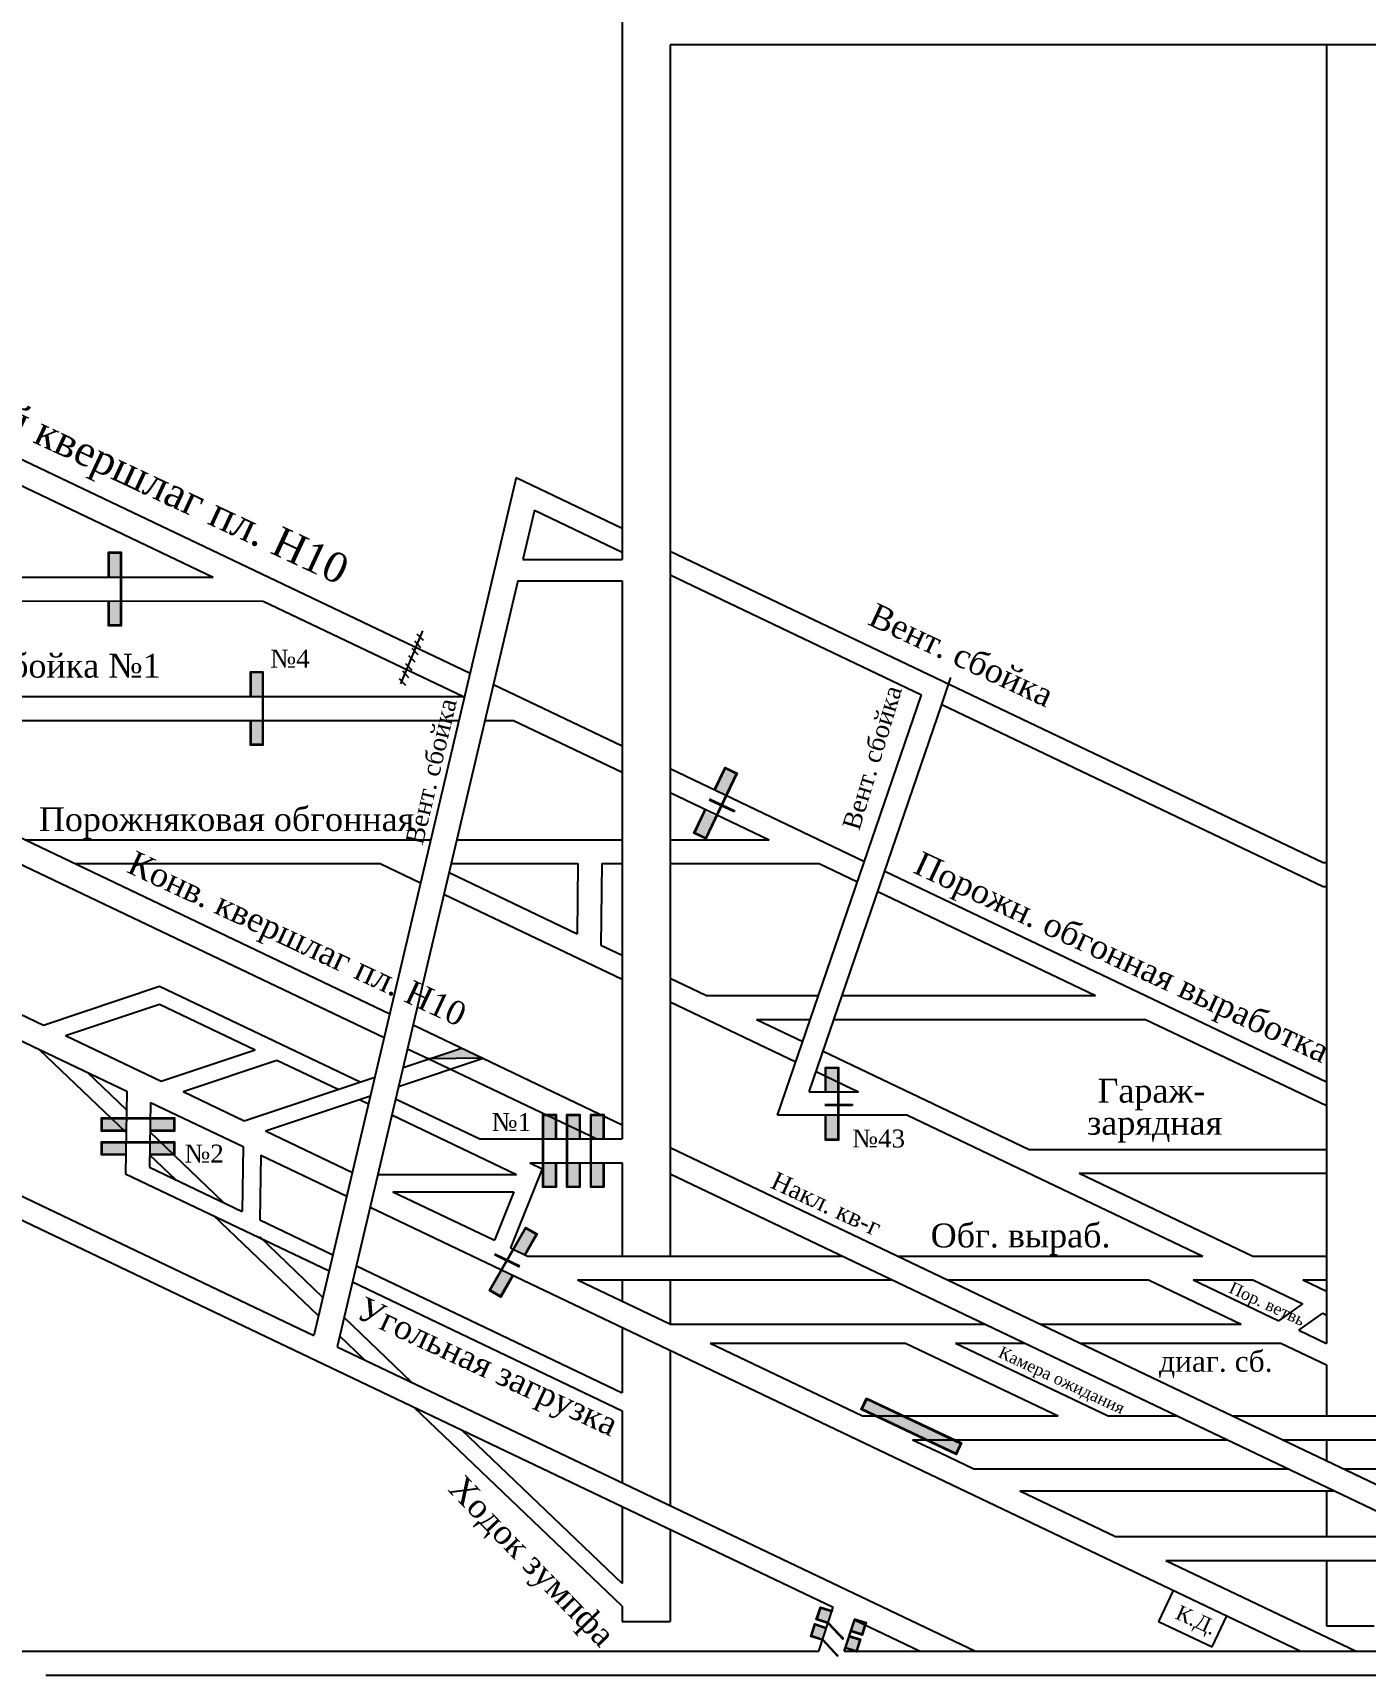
# Model space of a CAD drawing. Header units: millimetres. Extents: x -920 to 211, y -438 to 397.
# Drawn here: x -651.4 to -428.1, y -196.3 to 78.9 of the extents above; entities that cross this region are included whole.
import ezdxf

# ---------------------------------------------------------------- set-up
doc = ezdxf.new("R2010")
doc.units = ezdxf.units.MM
for name, color, linetype in [('Двери', 7, 'Continuous'), ('Номера перемычек', 7, 'Continuous'), ('Перемычки 01', 7, 'Continuous'), ('Условные обозначения', 7, 'Continuous')]:
    doc.layers.add(name, color=color, linetype=linetype)
doc.styles.get("Standard").update_dxf_attribs({"font": 'TIMES.TTF', "height": 10})

msp = doc.modelspace()

# ---------------------------------------------------------------- hatches: boundary and pattern name
for points in [[(-579.51, -91.21), (-584.97, -93.03), (-575.9, -92.93)], [(-573.95, -125.68), (-574.02, -125.81), (-571.93, -126.83), (-571.86, -126.7)], [(-569.81, -127.85), (-569.74, -127.72), (-571.77, -126.74), (-571.84, -126.87)]]:
    msp.add_hatch(color=256).paths.add_polyline_path(points)
h = msp.add_hatch(color=256)
h.paths.add_polyline_path([(-519.37, -184.88), (-520.05, -186.98), (-518.04, -187.63), (-518.01, -187.53), (-519.92, -186.91), (-519.31, -185.01), (-517.39, -185.63), (-517.36, -185.54)])
h.paths.add_polyline_path([(-518, -187.51), (-518.04, -187.63), (-515.6, -190.25), (-515.53, -190.17), (-515.84, -189.84)])
h.paths.add_polyline_path([(-514.36, -188.82), (-514.39, -188.92), (-512.38, -189.57), (-511.7, -187.48), (-513.71, -186.83), (-513.74, -186.92), (-511.83, -187.54), (-512.44, -189.44)])
h = msp.add_hatch(color=3)
h.paths.add_polyline_path([(-519.31, -185.01), (-519.92, -186.91), (-518.01, -187.53), (-517.39, -185.63)])
h.paths.add_polyline_path([(-513.74, -186.92), (-514.36, -188.82), (-512.44, -189.44), (-511.83, -187.54)])
h = msp.add_hatch(color=256)
h.paths.add_polyline_path([(-520.3, -187.7), (-520.97, -189.79), (-518.97, -190.44), (-518.94, -190.35), (-520.85, -189.73), (-520.23, -187.83), (-518.32, -188.45), (-518.29, -188.35)])
h.paths.add_polyline_path([(-518.93, -190.33), (-518.97, -190.44), (-516.53, -193.06), (-516.45, -192.99), (-516.76, -192.66)])
h.paths.add_polyline_path([(-515.28, -191.64), (-515.31, -191.73), (-513.3, -192.39), (-512.63, -190.29), (-514.63, -189.64), (-514.66, -189.74), (-512.75, -190.36), (-513.37, -192.26)])
h = msp.add_hatch(color=3)
h.paths.add_polyline_path([(-520.23, -187.83), (-520.85, -189.73), (-518.94, -190.35), (-518.32, -188.45)])
h.paths.add_polyline_path([(-514.66, -189.74), (-515.28, -191.64), (-513.37, -192.26), (-512.75, -190.36)])
at = {"layer": 'Двери'}
h = msp.add_hatch(color=256, dxfattribs=at)
h.paths.add_polyline_path([(-638.72, -12.29), (-638.72, -8.19), (-636.52, -8.19), (-636.52, -12.29), (-636.62, -12.29), (-636.62, -8.29), (-638.62, -8.29), (-638.62, -12.29)])
h.paths.add_polyline_path([(-636.62, -16.29), (-636.62, -12.29), (-636.52, -12.29), (-636.52, -16.29)])
h.paths.add_polyline_path([(-638.72, -20.39), (-638.72, -16.29), (-638.62, -16.29), (-638.62, -20.29), (-636.62, -20.29), (-636.62, -16.29), (-636.52, -16.29), (-636.52, -20.39)])
h = msp.add_hatch(color=3, dxfattribs=at)
h.paths.add_polyline_path([(-638.62, -8.29), (-636.62, -8.29), (-636.62, -12.29), (-638.62, -12.29)])
h.paths.add_polyline_path([(-636.62, -20.29), (-638.62, -20.29), (-638.62, -16.29), (-636.62, -16.29)])
h = msp.add_hatch(color=256, dxfattribs=at)
h.paths.add_polyline_path([(-614.93, -32.31), (-614.93, -28.21), (-612.73, -28.21), (-612.73, -32.31), (-612.83, -32.31), (-612.83, -28.31), (-614.83, -28.31), (-614.83, -32.31)])
h.paths.add_polyline_path([(-612.83, -36.31), (-612.83, -32.31), (-612.73, -32.31), (-612.73, -36.31)])
h.paths.add_polyline_path([(-614.93, -40.41), (-614.93, -36.31), (-614.83, -36.31), (-614.83, -40.31), (-612.83, -40.31), (-612.83, -36.31), (-612.73, -36.31), (-612.73, -40.41)])
h = msp.add_hatch(color=3, dxfattribs=at)
h.paths.add_polyline_path([(-614.83, -28.31), (-612.83, -28.31), (-612.83, -32.31), (-614.83, -32.31)])
h.paths.add_polyline_path([(-612.83, -40.31), (-614.83, -40.31), (-614.83, -36.31), (-612.83, -36.31)])
h = msp.add_hatch(color=256, dxfattribs=at)
h.paths.add_polyline_path([(-538.8, -51.51), (-540.56, -55.22), (-538.57, -56.16), (-536.81, -52.46), (-536.9, -52.41), (-538.62, -56.03), (-540.43, -55.17), (-538.71, -51.56)])
h.paths.add_polyline_path([(-535.19, -48.8), (-536.9, -52.41), (-536.81, -52.46), (-535.1, -48.84)])
h.paths.add_polyline_path([(-535.33, -44.2), (-537.09, -47.9), (-537, -47.94), (-535.28, -44.33), (-533.47, -45.19), (-535.19, -48.8), (-535.1, -48.84), (-533.34, -45.14)])
h = msp.add_hatch(color=3, dxfattribs=at)
h.paths.add_polyline_path([(-540.43, -55.17), (-538.62, -56.03), (-536.9, -52.41), (-538.71, -51.56)])
h.paths.add_polyline_path([(-533.47, -45.19), (-535.28, -44.33), (-537, -47.94), (-535.19, -48.8)])
h = msp.add_hatch(color=256, dxfattribs=at)
h.paths.add_polyline_path([(-537.95, -49.47), (-538.01, -49.6), (-536.02, -50.54), (-535.96, -50.41)])
h.paths.add_polyline_path([(-535.87, -50.46), (-535.93, -50.59), (-533.79, -51.6), (-533.73, -51.47)])
h = msp.add_hatch(color=256, dxfattribs=at)
h.paths.add_polyline_path([(-518.53, -102.55), (-518.53, -106.65), (-516.33, -106.65), (-516.33, -102.55), (-516.43, -102.55), (-516.43, -106.55), (-518.43, -106.55), (-518.43, -102.55)])
h.paths.add_polyline_path([(-516.43, -98.55), (-516.43, -102.55), (-516.33, -102.55), (-516.33, -98.55)])
h.paths.add_polyline_path([(-518.53, -94.45), (-518.53, -98.55), (-518.43, -98.55), (-518.43, -94.55), (-516.43, -94.55), (-516.43, -98.55), (-516.33, -98.55), (-516.33, -94.45)])
h = msp.add_hatch(color=3, dxfattribs=at)
h.paths.add_polyline_path([(-518.43, -106.55), (-516.43, -106.55), (-516.43, -102.55), (-518.43, -102.55)])
h.paths.add_polyline_path([(-516.43, -94.55), (-518.43, -94.55), (-518.43, -98.55), (-516.43, -98.55)])
h = msp.add_hatch(color=256, dxfattribs=at)
h.paths.add_polyline_path([(-631.73, -105.13), (-627.63, -105.13), (-627.63, -102.93), (-631.73, -102.93), (-631.73, -103.03), (-627.73, -103.03), (-627.73, -105.03), (-631.73, -105.03)])
h.paths.add_polyline_path([(-635.73, -103.03), (-631.73, -103.03), (-631.73, -102.93), (-635.73, -102.93)])
h.paths.add_polyline_path([(-639.83, -105.13), (-635.73, -105.13), (-635.73, -105.03), (-639.73, -105.03), (-639.73, -103.03), (-635.73, -103.03), (-635.73, -102.93), (-639.83, -102.93)])
h = msp.add_hatch(color=3, dxfattribs=at)
h.paths.add_polyline_path([(-627.73, -105.03), (-627.73, -103.03), (-631.73, -103.03), (-631.73, -105.03)])
h.paths.add_polyline_path([(-639.73, -103.03), (-639.73, -105.03), (-635.73, -105.03), (-635.73, -103.03)])
h = msp.add_hatch(color=256, dxfattribs=at)
h.paths.add_polyline_path([(-563.66, -106.45), (-563.66, -102.35), (-565.86, -102.35), (-565.86, -106.45), (-565.76, -106.45), (-565.76, -102.45), (-563.76, -102.45), (-563.76, -106.45)])
h.paths.add_polyline_path([(-565.76, -110.45), (-565.76, -106.45), (-565.86, -106.45), (-565.86, -110.45)])
h.paths.add_polyline_path([(-563.66, -114.55), (-563.66, -110.45), (-563.76, -110.45), (-563.76, -114.45), (-565.76, -114.45), (-565.76, -110.45), (-565.86, -110.45), (-565.86, -114.55)])
h = msp.add_hatch(color=3, dxfattribs=at)
h.paths.add_polyline_path([(-563.76, -102.45), (-565.76, -102.45), (-565.76, -106.45), (-563.76, -106.45)])
h.paths.add_polyline_path([(-565.76, -114.45), (-563.76, -114.45), (-563.76, -110.45), (-565.76, -110.45)])
h = msp.add_hatch(color=256, dxfattribs=at)
h.paths.add_polyline_path([(-559.66, -106.45), (-559.66, -102.35), (-561.86, -102.35), (-561.86, -106.45), (-561.76, -106.45), (-561.76, -102.45), (-559.76, -102.45), (-559.76, -106.45)])
h.paths.add_polyline_path([(-561.76, -110.45), (-561.76, -106.45), (-561.86, -106.45), (-561.86, -110.45)])
h.paths.add_polyline_path([(-559.66, -114.55), (-559.66, -110.45), (-559.76, -110.45), (-559.76, -114.45), (-561.76, -114.45), (-561.76, -110.45), (-561.86, -110.45), (-561.86, -114.55)])
h = msp.add_hatch(color=3, dxfattribs=at)
h.paths.add_polyline_path([(-559.76, -102.45), (-561.76, -102.45), (-561.76, -106.45), (-559.76, -106.45)])
h.paths.add_polyline_path([(-561.76, -114.45), (-559.76, -114.45), (-559.76, -110.45), (-561.76, -110.45)])
h = msp.add_hatch(color=256, dxfattribs=at)
h.paths.add_polyline_path([(-555.66, -106.45), (-555.66, -102.35), (-557.86, -102.35), (-557.86, -106.45), (-557.76, -106.45), (-557.76, -102.45), (-555.76, -102.45), (-555.76, -106.45)])
h.paths.add_polyline_path([(-557.76, -110.45), (-557.76, -106.45), (-557.86, -106.45), (-557.86, -110.45)])
h.paths.add_polyline_path([(-555.66, -114.55), (-555.66, -110.45), (-555.76, -110.45), (-555.76, -114.45), (-557.76, -114.45), (-557.76, -110.45), (-557.86, -110.45), (-557.86, -114.55)])
h = msp.add_hatch(color=3, dxfattribs=at)
h.paths.add_polyline_path([(-555.76, -102.45), (-557.76, -102.45), (-557.76, -106.45), (-555.76, -106.45)])
h.paths.add_polyline_path([(-557.76, -114.45), (-555.76, -114.45), (-555.76, -110.45), (-557.76, -110.45)])
h = msp.add_hatch(color=256, dxfattribs=at)
h.paths.add_polyline_path([(-631.73, -109.13), (-627.63, -109.13), (-627.63, -106.93), (-631.73, -106.93), (-631.73, -107.03), (-627.73, -107.03), (-627.73, -109.03), (-631.73, -109.03)])
h.paths.add_polyline_path([(-635.73, -107.03), (-631.73, -107.03), (-631.73, -106.93), (-635.73, -106.93)])
h.paths.add_polyline_path([(-639.83, -109.13), (-635.73, -109.13), (-635.73, -109.03), (-639.73, -109.03), (-639.73, -107.03), (-635.73, -107.03), (-635.73, -106.93), (-639.83, -106.93)])
h = msp.add_hatch(color=3, dxfattribs=at)
h.paths.add_polyline_path([(-627.73, -109.03), (-627.73, -107.03), (-631.73, -107.03), (-631.73, -109.03)])
h.paths.add_polyline_path([(-639.73, -107.03), (-639.73, -109.03), (-635.73, -109.03), (-635.73, -107.03)])
h = msp.add_hatch(color=256, dxfattribs=at)
h.paths.add_polyline_path([(-568.89, -125.92), (-566.85, -122.36), (-568.76, -121.26), (-570.8, -124.82), (-570.71, -124.87), (-568.72, -121.4), (-566.99, -122.4), (-568.98, -125.87)])
h.paths.add_polyline_path([(-572.71, -128.34), (-570.71, -124.87), (-570.8, -124.82), (-572.8, -128.29)])
h.paths.add_polyline_path([(-572.93, -132.94), (-570.89, -129.38), (-570.98, -129.33), (-572.97, -132.8), (-574.7, -131.8), (-572.71, -128.34), (-572.8, -128.29), (-574.84, -131.84)])
h = msp.add_hatch(color=3, dxfattribs=at)
h.paths.add_polyline_path([(-566.99, -122.4), (-568.72, -121.4), (-570.71, -124.87), (-568.98, -125.87)])
h.paths.add_polyline_path([(-574.7, -131.8), (-572.97, -132.8), (-570.98, -129.33), (-572.71, -128.34)])
at = {"layer": 'Перемычки 01'}
h = msp.add_hatch(color=256, dxfattribs=at)
h.paths.add_polyline_path([(-511.61, -149.86), (-512.53, -151.8), (-496.62, -159.33), (-495.7, -157.39)])
h.paths.add_polyline_path([(-495.87, -157.45), (-496.68, -159.16), (-512.36, -151.74), (-511.55, -150.03)], flags=16)
msp.add_hatch(color=3, dxfattribs=at).paths.add_polyline_path([(-511.55, -150.03), (-512.36, -151.74), (-496.68, -159.16), (-495.87, -157.45)])

# ---------------------------------------------------------------- linework, layer by layer
for p, q in [((-552.56, 287.32), (-552.56, -9.34)), ((-377.34, 76.89), (-544.56, 76.89)), ((-544.56, 76.89), (-544.56, -7.94)), ((-434.56, 76.89), (-434.56, -131.07)), ((-710.58, 34.78), (-578.09, -28.41)), ((-711.48, 30.78), (-621.15, -12.3)), ((-570.37, 4.37), (-604.26, -139.4)), ((-570.37, 4.37), (-552.56, -4.12)), ((-567.3, -1.1), (-569.24, -9.34)), ((-567.3, -1.1), (-552.56, -8.12)), ((-544.56, -7.94), (-544.56, -126.06)), ((-544.56, -7.94), (-435.08, -60.15)), ((-569.24, -9.34), (-552.56, -9.34)), ((-744.08, -12.29), (-621.15, -12.3)), ((-570.08, -12.92), (-600.34, -141.27)), ((-570.08, -12.92), (-552.56, -12.93)), ((-552.56, -12.93), (-552.56, -106.45)), ((-544.56, -11.94), (-502.4, -32.04)), ((-736.6, -16.29), (-612.76, -16.31)), ((-612.76, -16.31), (-579.2, -32.31)), ((-586.03, -21.29), (-589.75, -30.19)), ((-586.98, -21.79), (-585.93, -22.89)), ((-587.86, -24.19), (-586.81, -25.29)), ((-587.41, -22.99), (-586.36, -24.09)), ((-588.9, -26.8), (-587.85, -27.9)), ((-588.4, -25.42), (-587.34, -26.52)), ((-843.78, -29.17), (-517.21, -184.92)), ((-589.97, -29.32), (-588.92, -30.42)), ((-589.43, -28.03), (-588.38, -29.13)), ((-703.04, -32.29), (-579.2, -32.31)), ((-574.17, -30.28), (-552.56, -40.58)), ((-526.53, -102.48), (-502.4, -32.04)), ((-521.26, -98.56), (-499.03, -33.65)), ((-499.03, -33.65), (-435.08, -64.15)), ((-820.49, -36.28), (-604.26, -139.4)), ((-703.94, -36.29), (-592.48, -89.45)), ((-694.65, -36.3), (-591.55, -85.47)), ((-694.56, -36.31), (-579.96, -36.33)), ((-575.6, -36.33), (-570.78, -36.33)), ((-570.78, -36.33), (-552.56, -45.01)), ((-544.56, -44.4), (-511.96, -59.95)), ((-544.56, -48.4), (-527.96, -56.32)), ((-724.01, -56.29), (-635.61, -98.45)), ((-652.7, -56.3), (-584.67, -56.31)), ((-580.31, -56.31), (-552.56, -56.31)), ((-544.56, -56.31), (-527.96, -56.32)), ((-644.31, -60.3), (-593.17, -60.31)), ((-593.17, -60.31), (-586.38, -63.55)), ((-581.25, -60.31), (-560.02, -60.31)), ((-560.02, -60.31), (-560.13, -72.07)), ((-556.02, -60.31), (-556.14, -73.97)), ((-556.02, -60.31), (-552.56, -60.31)), ((-544.56, -60.31), (-519.57, -60.32)), ((-519.57, -60.32), (-513.14, -63.38)), ((-435.08, -60.15), (-434.56, -60.15)), ((-581.61, -61.82), (-560.13, -72.07)), ((-508.59, -61.56), (-434.56, -96.86)), ((-582.46, -65.42), (-552.56, -79.67)), ((-509.76, -65), (-473.24, -82.42)), ((-435.08, -64.15), (-434.56, -64.15)), ((-684.86, -70.53), (-649.56, -87.37)), ((-556.14, -73.97), (-552.56, -75.67)), ((-544.56, -79.49), (-538.44, -82.41)), ((-649.56, -87.37), (-630.11, -80.87)), ((-630.11, -80.87), (-596.51, -96.89)), ((-538.44, -82.41), (-519.66, -82.41)), ((-515.73, -82.41), (-473.24, -82.42)), ((-515.73, -82.41), (-515.22, -82.41)), ((-645.86, -89.13), (-630.11, -83.87)), ((-630.11, -83.87), (-614.09, -91.51)), ((-544.56, -83.49), (-523.47, -93.55)), ((-587.63, -87.34), (-552.56, -104.06)), ((-530.05, -86.41), (-521.03, -86.41)), ((-530.05, -86.41), (-522.3, -90.11)), ((-517.1, -86.41), (-464.85, -86.42)), ((-517.1, -86.41), (-516.24, -86.41)), ((-464.85, -86.42), (-434.56, -100.86)), ((-645.86, -89.13), (-629.84, -96.78)), ((-635.71, -105.34), (-650.22, -91.49)), ((-629.84, -96.78), (-614.09, -91.51)), ((-626.19, -98.51), (-610.44, -93.25)), ((-610.44, -93.25), (-600.21, -98.13)), ((-590.06, -97.66), (-575.9, -92.93)), ((-589.31, -94.48), (-579.51, -91.21)), ((-588.56, -91.32), (-584.97, -93.03)), ((-575.9, -92.93), (-584.97, -93.03)), ((-584.97, -93.03), (-556.84, -106.45)), ((-584.97, -93.03), (-584.97, -93.03)), ((-584.97, -93.03), (-584.97, -93.03)), ((-518.92, -91.72), (-484.37, -108.2)), ((-518.92, -91.72), (-517.73, -92.29)), ((-442.34, -93.15), (-434.56, -96.86)), ((-635.66, -101.57), (-642.22, -95.3)), ((-615.96, -103.39), (-594.04, -96.07)), ((-520.1, -95.16), (-514.13, -98)), ((-635.61, -98.45), (-635.81, -112.27)), ((-626.19, -98.51), (-615.96, -103.39)), ((-521.26, -98.56), (-512.97, -98.56)), ((-515.22, -97.48), (-512.97, -98.56)), ((-631.65, -100.34), (-631.81, -111.18)), ((-631.65, -100.34), (-616.13, -107.74)), ((-612.35, -105.11), (-594.79, -99.24)), ((-596.6, -99.85), (-595.1, -100.56)), ((-590.55, -99.74), (-576.47, -106.45)), ((-591.18, -102.43), (-570.31, -112.39)), ((-504.75, -102.48), (-526.53, -102.48)), ((-504.75, -102.48), (-455.29, -126.06)), ((-619.38, -117.11), (-631.72, -105.32)), ((-612.35, -105.11), (-597.81, -112.05)), ((-576.47, -106.45), (-552.56, -106.45)), ((-627.37, -113.3), (-631.78, -109.09)), ((-616.13, -107.74), (-616.28, -118.59)), ((-613.15, -109.17), (-613.3, -120.01)), ((-613.15, -109.17), (-598.75, -116.03)), ((-544.56, -107.88), (-450.28, -152.84)), ((-484.37, -108.2), (-434.56, -108.2)), ((-635.81, -112.27), (-601.7, -128.54)), ((-631.81, -111.18), (-616.28, -118.59)), ((-593.53, -112.39), (-570.31, -112.39)), ((-566.02, -111.43), (-571.32, -124.68)), ((-568.09, -110.45), (-552.56, -110.45)), ((-568.09, -110.45), (-566.02, -111.43)), ((-552.56, -110.45), (-552.56, -126.06)), ((-544.56, -112.31), (-459.58, -152.84)), ((-475.98, -112.2), (-434.56, -112.2)), ((-475.98, -112.2), (-446.9, -126.06)), ((-591, -115.3), (-570.72, -115.3)), ((-591, -115.3), (-574.2, -123.31)), ((-570.72, -115.3), (-573.97, -123.42)), ((-594.83, -117.9), (-438.85, -192.29)), ((-603.48, -136.11), (-621.1, -119.29)), ((-613.3, -120.01), (-601.06, -125.84)), ((-602.75, -132.99), (-613.34, -122.87)), ((-574.2, -123.31), (-573.97, -123.42)), ((-571.32, -124.68), (-568.44, -126.06)), ((-568.44, -126.06), (-515.72, -126.06)), ((-506.43, -126.06), (-455.29, -126.06)), ((-446.9, -126.06), (-434.56, -126.07)), ((-597.14, -127.71), (-552.56, -148.98)), ((-597.78, -130.41), (-552.56, -151.98)), ((-560.05, -130.06), (-507.34, -130.06)), ((-560.05, -130.06), (-544.51, -137.47)), ((-552.56, -130.06), (-552.56, -133.63)), ((-544.56, -130.06), (-544.56, -137.44)), ((-498.04, -130.06), (-464.37, -130.06)), ((-464.37, -130.06), (-448.83, -137.48)), ((-456.9, -130.06), (-442.52, -136.92)), ((-456.9, -130.06), (-446.9, -130.06)), ((-446.9, -130.06), (-438.51, -134.07)), ((-438.51, -130.07), (-434.56, -131.95)), ((-438.51, -130.07), (-434.56, -130.07)), ((-434.56, -131.11), (-434.56, -140.72)), ((-442.52, -136.92), (-438.51, -134.07)), ((-587.82, -147.25), (-599.19, -136.39)), ((-544.51, -137.47), (-491.79, -137.47)), ((-482.5, -137.47), (-466.59, -137.48)), ((-466.59, -137.48), (-448.83, -137.48)), ((-439.19, -138.51), (-435.18, -135.66)), ((-435.18, -135.66), (-434.56, -135.95)), ((-595.81, -143.43), (-599.92, -139.51)), ((-552.56, -138.06), (-552.56, -148.98)), ((-439.19, -138.51), (-434.56, -140.72)), ((-600.34, -141.27), (-493.36, -192.29)), ((-544.56, -141.88), (-544.56, -167.88)), ((-537.86, -140.64), (-512.29, -152.84)), ((-537.86, -140.64), (-505.1, -140.64)), ((-505.1, -140.64), (-479.52, -152.84)), ((-496.71, -140.64), (-471.13, -152.84)), ((-496.71, -140.64), (-485.15, -140.64)), ((-475.86, -140.64), (-442.19, -140.64)), ((-442.19, -140.64), (-434.56, -144.28)), ((-434.56, -144.28), (-434.56, -152.84)), ((-552.56, -184.73), (-587.44, -151.43)), ((-552.56, -151.98), (-552.56, -164.06)), ((-552.56, -152.39), (-552.56, -164.06)), ((-512.29, -152.84), (-479.52, -152.84)), ((-471.13, -152.84), (-459.58, -152.84)), ((-459.58, -152.84), (-433.2, -165.42)), ((-450.28, -152.84), (-416.61, -152.84)), ((-450.28, -152.84), (-447.73, -152.84)), ((-450.28, -152.84), (-423.91, -165.42)), ((-552.56, -180.91), (-579.45, -155.24)), ((-503.9, -156.84), (-471.13, -156.84)), ((-503.9, -156.84), (-499.23, -159.06)), ((-471.13, -156.84), (-451.19, -156.84)), ((-441.89, -156.84), (-408.23, -156.84)), ((-441.89, -156.84), (-439.34, -156.84)), ((-434.56, -156.84), (-434.56, -160.34)), ((-499.23, -159.06), (-493.62, -161.74)), ((-493.62, -161.74), (-460.86, -161.74)), ((-460.86, -161.74), (-440.91, -161.74)), ((-441.89, -161.74), (-440.91, -161.74)), ((-431.62, -161.74), (-397.95, -161.74)), ((-485.91, -165.42), (-439.34, -165.42)), ((-485.91, -165.42), (-469.88, -173.06)), ((-441.89, -165.42), (-433.2, -165.42)), ((-434.56, -165.42), (-434.56, -173.07)), ((-433.2, -165.42), (-368.46, -196.29)), ((-552.56, -168.06), (-552.56, -180.91)), ((-544.56, -171.88), (-544.56, -187.31)), ((-469.88, -173.06), (-417.16, -173.07)), ((-461.49, -177.06), (-408.78, -177.07)), ((-461.49, -177.06), (-429.56, -192.29)), ((-434.56, -177.07), (-434.56, -188.04)), ((-460.24, -182.09), (-462.7, -187.3)), ((-552.56, -184.73), (-552.56, -187.31)), ((-519.62, -192.29), (-517.21, -184.92)), ((-517.33, -185.53), (-517.28, -185.44)), ((-515.4, -192.29), (-513.67, -187.04)), ((-513.67, -187.04), (-515.4, -192.29)), ((-513.67, -187.04), (-502.66, -192.29)), ((-453.69, -191.55), (-451.25, -186.38)), ((-552.56, -187.31), (-544.56, -187.31)), ((-462.7, -187.3), (-453.69, -191.55)), ((-434.56, -188.04), (-434.56, -188.04)), ((-434.56, -188.04), (-426.56, -188.04)), ((-660.43, -192.29), (-519.62, -192.29)), ((-515.4, -192.29), (-367.56, -192.29)), ((-515.4, -192.29), (-481.09, -192.29)), ((-649.18, -196.29), (-368.46, -196.29))]:
    msp.add_line(p, q)
at = {"color": 2}
msp.add_line((-499.03, -33.65), (-497.48, -29.14), dxfattribs=at)
at = {"layer": 'Двери'}
for p, q in [((-537.95, -49.47), (-533.73, -51.47)), ((-538.01, -49.6), (-533.79, -51.6)), ((-533.73, -51.47), (-533.79, -51.6)), ((-518.63, -100.67), (-513.96, -100.67)), ((-518.63, -100.81), (-513.96, -100.81)), ((-513.96, -100.67), (-513.96, -100.81)), ((-574.01, -125.81), (-569.81, -127.85)), ((-573.95, -125.68), (-569.74, -127.72))]:
    msp.add_line(p, q, dxfattribs=at)
for points in [[(-638.72, -16.29), (-638.72, -20.39), (-636.52, -20.39), (-636.52, -8.19), (-638.72, -8.19), (-638.72, -12.29)], [(-638.62, -16.29), (-638.62, -20.29), (-636.62, -20.29), (-636.62, -8.29), (-638.62, -8.29), (-638.62, -12.29)], [(-614.93, -36.31), (-614.93, -40.41), (-612.73, -40.41), (-612.73, -28.21), (-614.93, -28.21), (-614.93, -32.31)], [(-614.83, -36.31), (-614.83, -40.31), (-612.83, -40.31), (-612.83, -28.31), (-614.83, -28.31), (-614.83, -32.31)], [(-537.09, -47.9), (-535.33, -44.2), (-533.34, -45.14), (-538.57, -56.16), (-540.56, -55.22), (-538.63, -51.16)], [(-537, -47.94), (-535.28, -44.33), (-533.47, -45.19), (-538.62, -56.03), (-540.43, -55.17), (-538.54, -51.2)], [(-518.53, -98.55), (-518.53, -94.45), (-516.33, -94.45), (-516.33, -106.65), (-518.53, -106.65), (-518.53, -102.55)], [(-518.43, -98.55), (-518.43, -94.55), (-516.43, -94.55), (-516.43, -106.55), (-518.43, -106.55), (-518.43, -102.55)], [(-635.73, -105.13), (-639.83, -105.13), (-639.83, -102.93), (-627.63, -102.93), (-627.63, -105.13), (-631.73, -105.13)], [(-635.73, -105.03), (-639.73, -105.03), (-639.73, -103.03), (-627.73, -103.03), (-627.73, -105.03), (-631.73, -105.03)], [(-563.66, -110.45), (-563.66, -114.55), (-565.86, -114.55), (-565.86, -102.35), (-563.66, -102.35), (-563.66, -106.45)], [(-563.76, -110.45), (-563.76, -114.45), (-565.76, -114.45), (-565.76, -102.45), (-563.76, -102.45), (-563.76, -106.45)], [(-559.66, -110.45), (-559.66, -114.55), (-561.86, -114.55), (-561.86, -102.35), (-559.66, -102.35), (-559.66, -106.45)], [(-559.76, -110.45), (-559.76, -114.45), (-561.76, -114.45), (-561.76, -102.45), (-559.76, -102.45), (-559.76, -106.45)], [(-555.66, -110.45), (-555.66, -114.55), (-557.86, -114.55), (-557.86, -102.35), (-555.66, -102.35), (-555.66, -106.45)], [(-555.76, -110.45), (-555.76, -114.45), (-557.76, -114.45), (-557.76, -102.45), (-555.76, -102.45), (-555.76, -106.45)], [(-635.73, -109.13), (-639.83, -109.13), (-639.83, -106.93), (-627.63, -106.93), (-627.63, -109.13), (-631.73, -109.13)], [(-635.73, -109.03), (-639.73, -109.03), (-639.73, -107.03), (-627.73, -107.03), (-627.73, -109.03), (-631.73, -109.03)], [(-570.89, -129.38), (-572.93, -132.94), (-574.84, -131.84), (-568.76, -121.26), (-566.85, -122.36), (-568.89, -125.92)], [(-570.98, -129.33), (-572.97, -132.8), (-574.7, -131.8), (-568.72, -121.4), (-566.99, -122.4), (-568.98, -125.87)]]:
    msp.add_lwpolyline(points, dxfattribs=at)
at = {"layer": 'Перемычки 01'}
for points in [[(-511.61, -149.86), (-495.7, -157.39), (-496.62, -159.33), (-512.53, -151.8)], [(-511.55, -150.03), (-495.87, -157.45), (-496.68, -159.16), (-512.36, -151.74)]]:
    msp.add_lwpolyline(points, close=True, dxfattribs=at)
at = {"layer": 'Условные обозначения'}
for points in [[(-518.04, -187.63), (-520.05, -186.98), (-519.37, -184.88), (-517.36, -185.54)], [(-518.01, -187.53), (-519.92, -186.91), (-519.31, -185.01), (-517.39, -185.63)], [(-513.71, -186.83), (-511.7, -187.48), (-512.38, -189.57), (-514.39, -188.92)], [(-513.74, -186.92), (-511.83, -187.54), (-512.44, -189.44), (-514.36, -188.82)], [(-518.97, -190.44), (-520.97, -189.79), (-520.3, -187.7), (-518.29, -188.35)], [(-518.94, -190.35), (-520.85, -189.73), (-520.23, -187.83), (-518.32, -188.45)], [(-518.04, -187.62), (-515.6, -190.25), (-515.53, -190.17), (-515.84, -189.84), (-518.01, -187.51)], [(-514.63, -189.64), (-512.63, -190.29), (-513.3, -192.39), (-515.31, -191.73)], [(-514.66, -189.74), (-512.75, -190.36), (-513.37, -192.26), (-515.28, -191.64)], [(-518.97, -190.44), (-516.53, -193.06), (-516.45, -192.99), (-516.76, -192.66), (-518.93, -190.33)]]:
    msp.add_lwpolyline(points, dxfattribs=at)

# ---------------------------------------------------------------- texts
for s, height, rotation, p in [('Откаточный квершлаг пл. Н10', 5, 335, (-689.33, 27.97)), ('Вент. сбойка', 4, 335, (-511.64, -20.15)), ('Вент. сбойка', 3, 76.6598, (-586.03, -57.32)), ('Вент. сбойка', 3, 73.1598, (-512.87, -54.91)), ('Конв. квершлаг пл. Н10', 4, 335, (-635.84, -61.66)), ('Порожн. обгонная выработка', 4, 335, (-504.03, -61.75)), ('Угольная загрузка', 4, 335, (-597.41, -136.35)), ('Ходок зумпфа', 4, 314, (-581.96, -165.24)), ('К.Д.', 2.5, 335.6726, (-460.07, -186.74))]:
    msp.add_text(s, height=height, rotation=rotation).set_placement(p)
for s, height, p in [('Вент. сбойка №1', 4, (-673.46, -29.15)), ('Порожняковая обгонная', 4, (-650.35, -54.87)), ('Гараж-', 4, (-472.91, -100.36)), ('зарядная', 4, (-474.66, -105.75)), ('Обг. выраб.', 4, (-500.88, -124.62)), ('диаг. сб.', 3.5, (-462.61, -145.46))]:
    msp.add_text(s, height=height).set_placement(p)
at = {"color": 7}
for s, height, p in [('Накл. кв-г', 3, (-527.94, -114.53)), ('Пор. ветвь', 2, (-451.07, -132.1)), ('Камера ожидания', 2, (-489.73, -142.91))]:
    msp.add_text(s, height=height, rotation=335, dxfattribs=at).set_placement(p)
at = {"layer": 'Номера перемычек', "color": 7}
for s, p in [('№4', (-611.55, -27.46)), ('№1', (-574.44, -105.12)), ('№43', (-514.03, -107.87)), ('№2', (-625.94, -110.4))]:
    msp.add_text(s, height=3, dxfattribs=at).set_placement(p)

doc.saveas('drawing.dxf')
